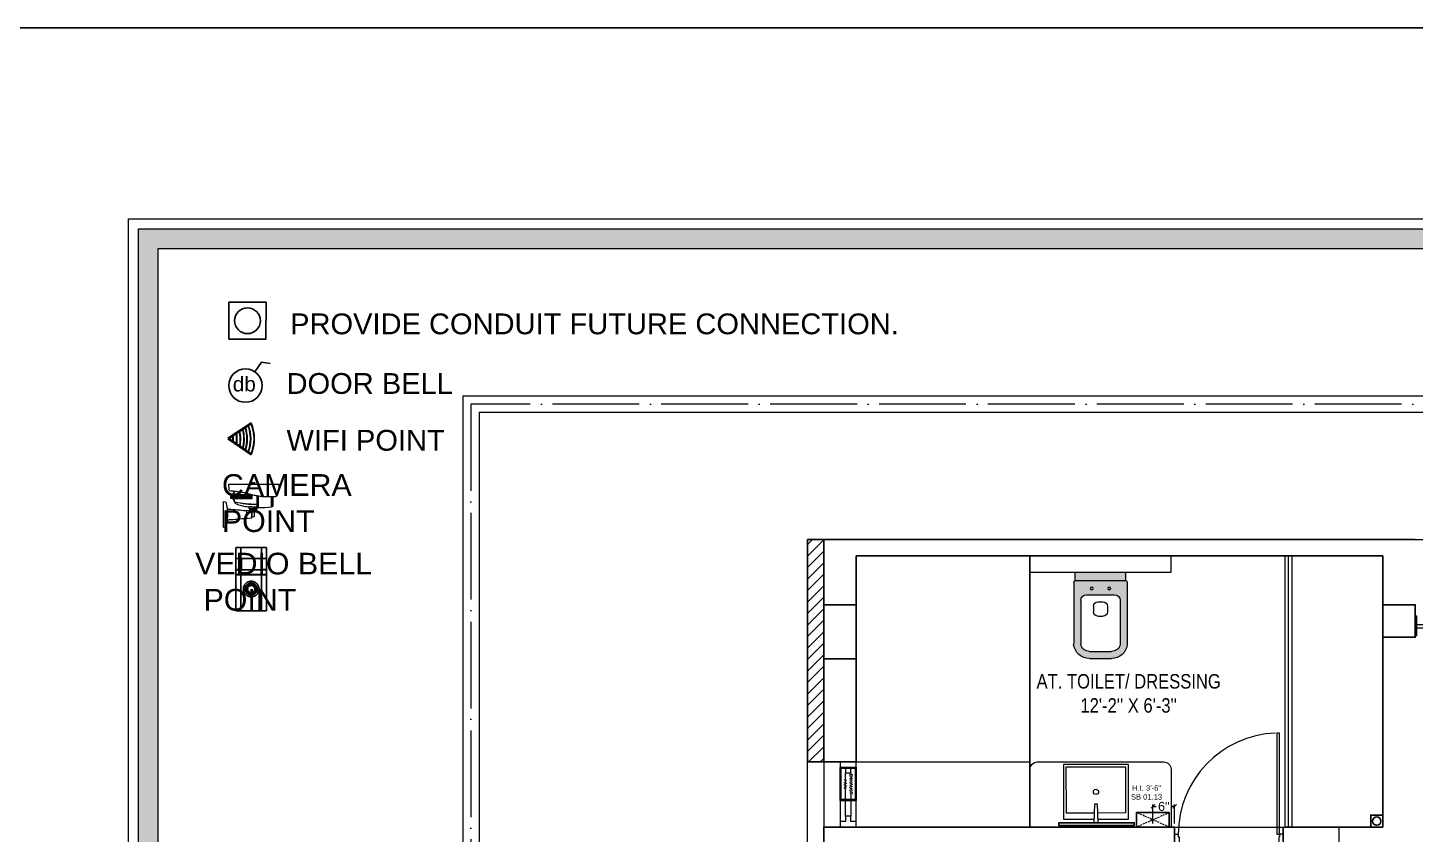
# Model space of a CAD drawing. Header units: millimetres. Extents: x 35877 to 3066687, y -650199 to -40525.
# Drawn here: x 151242.1 to 151625.6, y -178029.8 to -177806.8 of the extents above; entities that cross this region are included whole.
import ezdxf

# ---------------------------------------------------------------- set-up
doc = ezdxf.new("R2010")
doc.units = ezdxf.units.MM
doc.header["$MEASUREMENT"] = 0
doc.header["$PDMODE"] = 35
for name, pattern in [('ACAD_ISO04W100', [30, 24, -3, 0, -3]), ('DASHED', [0.75, 0.5, -0.25]), ('DASHED2', [0.375, 0.25, -0.125])]:
    doc.linetypes.add(name, pattern=pattern)
doc.layers.get('Defpoints').update_dxf_attribs({"color": 220})
for name, color, linetype, lineweight in [('$TD_AUDIT_GENERATED_(A0BDF17)', 32, 'Continuous', 30), ('COLUMN', 1, 'Continuous', 30), ('dim05', 1, 'Continuous', 13), ('el', 7, 'Continuous', 20), ('ELEC-wires', 1, 'DASHED2', 13), ('Electrical', 84, 'Continuous', 30), ('FIRST FLOOR', 7, 'Continuous', 9), ('FIRST FLOOR ( DW_RAIL )', 7, 'Continuous', 9), ('FIRST FLOOR ( TEXT )', 7, 'Continuous', 9), ('FIRST FLOOR_( PLine )_', 251, 'Continuous', 30), ('FURNI', 25, 'Continuous', 5), ('FURNITURE', 32, 'Continuous', 9), ('furniture dimensions', 1, 'DASHED', 0), ('GROUND FLOOR', 7, 'Continuous', 9), ('GROUND FLOOR  ( DIM )', 7, 'Continuous', 9), ('NAME PLATE', 7, 'Continuous', 25), ('wall', 7, 'Continuous', 30), ('XX~SLAB ( BEAM )~ ( DIM )', 7, 'Continuous', 9)]:
    doc.layers.add(name, color=color, linetype=linetype, lineweight=lineweight)
for name, color, linetype in [('AR DOOR', 40, 'Continuous'), ('AR ELE-5', 134, 'Continuous'), ('GROUND FLOOR  ( Text )', 251, 'Continuous'), ('Labels and Texts', 8, 'Continuous')]:
    doc.layers.add(name, color=color, linetype=linetype)
doc.layers.add('XX~SLAB ( PLINE )', color=251, linetype='Continuous', plot=False)
doc.styles.add('Arial', font='arial.ttf')
doc.styles.add('KATHA', font='swissc.ttf')
doc.styles.get("Standard").update_dxf_attribs({"font": 'arial.ttf', "height": 6})
doc.dimstyles.new('ISO-25', dxfattribs={"dimtxt": 2.5, "dimasz": 1, "dimexe": 0.5, "dimexo": 1, "dimtad": 0, "dimdec": 1, "dimlunit": 4, "dimtxsty": 'Standard', "dimblk": 'OBLIQUE', "dimcen": 2.5, "dimclrd": 1, "dimclre": 1, "dimclrt": 5, "dimadec": 0, "dimazin": 0, "dimtfac": 1, "dimtdec": 1, "dimtmove": 0, "dimatfit": 3, "dimfxl": 1, "dimlwd": -1, "dimarcsym": 0})

# ---------------------------------------------------------------- blocks, each defined once
blk = doc.blocks.new('A$C744D1EC1')
at = {"layer": 'FURNITURE'}
for p, q in [((-2.26, -0.39), (-2.26, 0)), ((-2.26, -0.39), (-2.26, 0)), ((0, -0.39), (0, 0)), ((0, -0.39), (0, 0)), ((2.26, -0.39), (2.26, 0)), ((2.26, -0.39), (2.26, 0)), ((-2.26, -0.39), (2.26, -0.39)), ((-2.26, -0.39), (2.26, -0.39)), ((-1.26, -2.56), (-1.26, -4.14)), ((-1.06, -2.36), (1.06, -2.36)), ((-0.39, -0.39), (-0.39, -2.36)), ((0, -3.15), (2.56, -3.15)), ((0.39, -0.39), (0.39, -2.36)), ((1.26, -2.56), (1.26, -3.15)), ((-1.06, -4.33), (1.06, -4.33)), ((0, -3.55), (2.56, -3.55)), ((1.26, -3.55), (1.26, -4.14))]:
    blk.add_line(p, q, dxfattribs=at)
for points in [[(-2.96, -15.14), (-2.96, -20.86, 0.414214), (-2.86, -20.96), (2.86, -20.96, 0.414214), (2.96, -20.86), (2.96, -15.14, 0.414214), (2.86, -15.04), (-2.86, -15.04, 0.414214)], [(-2.76, -15.34), (-2.76, -20.66, 0.414214), (-2.66, -20.76), (2.66, -20.76, 0.414214), (2.76, -20.66), (2.76, -15.34, 0.414214), (2.66, -15.24), (-2.66, -15.24, 0.414214)]]:
    blk.add_lwpolyline(points, format="xyb", close=True, dxfattribs=at)
for centre, radius in [((2.56, -3.35), 0.197), ((-2.21, -15.79), 0.0985), ((-1.66, -15.79), 0.0985), ((-1.1, -15.79), 0.0985), ((-0.55, -15.79), 0.0985), ((0, -15.79), 0.0985), ((0.55, -15.79), 0.0985), ((1.1, -15.79), 0.0985), ((1.66, -15.79), 0.0985), ((2.21, -15.79), 0.0985), ((-2.21, -16.34), 0.0985), ((-2.21, -16.9), 0.0985), ((-2.21, -17.45), 0.0985), ((-2.21, -18), 0.0985), ((-2.21, -18.55), 0.0985), ((-2.21, -19.1), 0.0985), ((-1.66, -16.34), 0.0985), ((-1.66, -16.9), 0.0985), ((-1.66, -17.45), 0.0985), ((-1.66, -18), 0.0985), ((-1.66, -18.55), 0.0985), ((-1.66, -19.1), 0.0985), ((-1.1, -16.34), 0.0985), ((-1.1, -16.9), 0.0985), ((-1.1, -17.45), 0.0985), ((-1.1, -18), 0.0985), ((-1.1, -18.55), 0.0985), ((-1.1, -19.1), 0.0985), ((-0.55, -16.34), 0.0985), ((-0.55, -16.9), 0.0985), ((-0.55, -17.45), 0.0985), ((-0.55, -18), 0.0985), ((-0.55, -18.55), 0.0985), ((-0.55, -19.1), 0.0985), ((0, -16.34), 0.0985), ((0, -16.9), 0.0985), ((0, -17.45), 0.0985), ((0, -18), 0.0985), ((0, -18.55), 0.0985), ((0, -19.1), 0.0985), ((0.55, -16.34), 0.0985), ((0.55, -16.9), 0.0985), ((0.55, -17.45), 0.0985), ((0.55, -18), 0.0985), ((0.55, -18.55), 0.0985), ((0.55, -19.1), 0.0985), ((1.1, -16.34), 0.0985), ((1.1, -16.9), 0.0985), ((1.1, -17.45), 0.0985), ((1.1, -18), 0.0985), ((1.1, -18.55), 0.0985), ((1.1, -19.1), 0.0985), ((1.66, -16.34), 0.0985), ((1.66, -16.9), 0.0985), ((1.66, -17.45), 0.0985), ((1.66, -18), 0.0985), ((1.66, -18.55), 0.0985), ((1.66, -19.1), 0.0985), ((2.21, -16.34), 0.0985), ((2.21, -16.9), 0.0985), ((2.21, -17.45), 0.0985), ((2.21, -18), 0.0985), ((2.21, -18.55), 0.0985), ((2.21, -19.1), 0.0985), ((-2.21, -19.66), 0.0985), ((-2.21, -20.21), 0.0985), ((-1.66, -19.66), 0.0985), ((-1.66, -20.21), 0.0985), ((-1.1, -19.66), 0.0985), ((-1.1, -20.21), 0.0985), ((-0.55, -19.66), 0.0985), ((-0.55, -20.21), 0.0985), ((0, -19.66), 0.0985), ((0, -20.21), 0.0985), ((0.55, -19.66), 0.0985), ((0.55, -20.21), 0.0985), ((1.1, -19.66), 0.0985), ((1.1, -20.21), 0.0985), ((1.66, -19.66), 0.0985), ((1.66, -20.21), 0.0985), ((2.21, -19.66), 0.0985), ((2.21, -20.21), 0.0985)]:
    blk.add_circle(centre, radius, dxfattribs=at)
for centre, start, end in [((-1.06, -2.56), 90, 180), ((0, -3.35), 90, 270), ((1.06, -2.56), 0, 90), ((-1.06, -4.14), 180, 270), ((1.06, -4.14), 270, 0)]:
    blk.add_arc(centre, 0.197, start, end, dxfattribs=at)
blk = doc.blocks.new('LAYOUT FILE')
at = {"layer": 'NAME PLATE', "true_color": 0xd39e00}
h = blk.add_hatch(color=42, dxfattribs=at)
h.paths.add_polyline_path([(3346889.83, -513806.18), (3346889.83, -514260.7), (3347535.56, -514260.7), (3347535.56, -513806.18)])
h.paths.add_polyline_path([(3346894.36, -513810.71), (3347531.03, -513810.71), (3347531.03, -514256.17), (3346894.36, -514256.17)], flags=16)
at = {"layer": 'NAME PLATE', "color": 42, "true_color": 0xd39e00}
for points in [[(3346887.56, -513803.91), (3347537.83, -513803.91), (3347537.83, -514262.96), (3346887.56, -514262.96)], [(3346889.83, -513806.18), (3347535.56, -513806.18), (3347535.56, -514260.7), (3346889.83, -514260.7)], [(3346894.36, -513810.71), (3347531.03, -513810.71), (3347531.03, -514256.17), (3346894.36, -514256.17)]]:
    blk.add_lwpolyline(points, close=True, dxfattribs=at)
blk = doc.blocks.new('*U18')
for points in [[(0, 0), (0, 1120), (-30, 1120), (-30, 0)], [(40, 0), (0, 0), (0, -30), (-10, -30), (-10, -100), (40, -100)], [(-1160, 0), (-1120, 0), (-1120, -30), (-1110, -30), (-1110, -100), (-1160, -100)]]:
    blk.add_lwpolyline(points, close=True)
at = {"layer": 'AR ELE-5', "linetype": 'ByBlock', "ltscale": 15}
blk.add_arc((2, -1), 1122, 92.373, 179.9653, dxfattribs=at)
blk = doc.blocks.new('A$C3EC62B37')
at = {"layer": 'FURNITURE', "lineweight": 30, "ltscale": 0.25, "true_color": 0xffffff}
h = blk.add_hatch(color=7, dxfattribs=at)
h.dxf.hatch_style = 1
h.paths.add_polyline_path([(-12.22, 0), (-12.22, 2.35), (-26.26, 2.35), (-26.26, 0)])
h.paths.add_polyline_path([(-26.26, 2.35), (-12.22, 2.35, 0.414214), (-11.83, 2.74), (-11.83, 19.96, 0.388639), (-16.24, 23.87), (-22.38, 23.87, 0.379499), (-26.65, 19.96), (-26.65, 2.74, 0.414214)])
h.paths.add_polyline_path([(-15.35, 6.26), (-23.13, 6.26, -0.414214), (-24.7, 7.83), (-24.7, 19.96, -0.349567), (-22.37, 21.91), (-16.24, 21.91, -0.364948), (-13.78, 19.96), (-13.78, 7.83, -0.414214)], flags=16)
h.paths.add_polyline_path([(-18.46, 8.22), (-20.02, 8.22, -0.414214), (-21.2, 9.39), (-21.2, 10.96, -0.414214), (-20.02, 12.13), (-18.46, 12.13, -0.414214), (-17.28, 10.96), (-17.28, 9.39, -0.414214)], flags=0)
h.paths.add_polyline_path([(-22.06, 4.53, -1), (-21.27, 4.53, -1)], flags=16)
at = {"layer": 'FURNITURE', "color": 0, "linetype": 'ByBlock', "lineweight": -2}
for p, q in [((-22.24, 23.87), (-16.24, 23.87)), ((-26.65, 2.74), (-26.65, 19.96)), ((-24.7, 7.83), (-24.7, 19.96)), ((-22.24, 21.91), (-16.24, 21.91)), ((-13.78, 7.83), (-13.78, 19.96)), ((-11.83, 2.74), (-11.83, 19.96)), ((-20.02, 12.13), (-18.46, 12.13)), ((-21.2, 9.39), (-21.2, 10.96)), ((-20.02, 8.22), (-18.46, 8.22)), ((-17.28, 9.39), (-17.28, 10.96)), ((-23.13, 6.26), (-15.35, 6.26)), ((-26.26, 2.35), (-12.22, 2.35)), ((-26.26, 2.35), (-26.26, 0)), ((-26.26, 0), (-12.22, 0)), ((-26.26, 0), (-12.22, 0)), ((-12.22, 2.35), (-12.22, 0))]:
    blk.add_line(p, q, dxfattribs=at)
for centre in [(-21.66, 4.53), (-16.81, 4.53)]:
    blk.add_circle(centre, 0.391, dxfattribs=at)
for centre, radius, start, end in [((-22.31, 19.5), 4.37, 89.0873, 174.0395), ((-16.17, 19.5), 4.37, 5.9605, 90.9127), ((-22.31, 19.48), 2.44, 88.437, 168.6348), ((-16.17, 19.48), 2.44, 11.3652, 91.563), ((-20.02, 10.96), 1.17, 90, 180), ((-18.46, 10.96), 1.17, 0, 90), ((-23.13, 7.83), 1.57, 180, 270), ((-20.02, 9.39), 1.17, 180, 270), ((-18.46, 9.39), 1.17, 270, 0), ((-15.35, 7.83), 1.57, 270, 0), ((-26.26, 2.74), 0.391, 180, 270), ((-12.22, 2.74), 0.391, 270, 0)]:
    blk.add_arc(centre, radius, start, end, dxfattribs=at)
blk = doc.blocks.new('6616')
at = {"color": 242, "linetype": 'DASHED', "true_color": 0xcd2027}
for p, q in [((386784.79, -36915.77), (386775.78, -36911.78)), ((386784.79, -36911.78), (386775.78, -36915.77))]:
    blk.add_line(p, q, dxfattribs=at)
at = {"layer": 'ELEC-wires', "color": 5, "linetype": 'ByBlock', "lineweight": 30, "ltscale": 4}
blk.add_lwpolyline([(386775.78, -36911.78), (386784.79, -36911.78), (386784.79, -36915.77), (386775.78, -36915.77)], close=True, dxfattribs=at)
blk = doc.blocks.new('_Oblique')
at = {"layer": 'wall', "color": 0, "lineweight": -2}
blk.add_line((-0.5, -0.5), (0.5, 0.5), dxfattribs=at)
blk = doc.blocks.new('*D508')
at = {"layer": 'Defpoints', "color": 0, "lineweight": 0, "transparency": 16777216}
for p in [(151553.12, -178022.15), (151553.12, -178027.85), (151559.12, -178027.85)]:
    blk.add_point(p, dxfattribs=at)
at = {"layer": 'dim05', "color": 1, "linetype": 'Continuous', "lineweight": -2, "transparency": 16777216}
for p, q in [((151553.12, -178026.85), (151553.12, -178021.65)), ((151559.12, -178026.85), (151559.12, -178021.65))]:
    blk.add_line(p, q, dxfattribs=at)
at = {"layer": 'dim05', "color": 1, "linetype": 'Continuous', "transparency": 16777216}
for p, q in [((151553.12, -178022.15), (151554.05, -178022.15)), ((151559.12, -178022.15), (151558.19, -178022.15))]:
    blk.add_line(p, q, dxfattribs=at)
at = {"layer": 'dim05', "color": 1, "transparency": 16777216, "rotation": 180}
blk.add_blockref('_Oblique', (151553.12, -178022.15), dxfattribs=at)
at = {"layer": 'dim05', "color": 1, "transparency": 16777216}
blk.add_blockref('_Oblique', (151559.12, -178022.15), dxfattribs=at)
at = {"layer": 'dim05', "color": 5, "lineweight": 25, "transparency": 16777216, "insert": (151556.12, -178022.15), "char_height": 2.5, "attachment_point": 5, "style": 'Arial'}
blk.add_mtext('6"', dxfattribs=at)
blk = doc.blocks.new('A$C1B9B2090')
at = {"layer": 'Electrical', "ltscale": 10}
blk.add_line((0, 4.97), (10.08, 4.97), dxfattribs=at)
at = {"layer": 'Electrical', "ltscale": 2}
for points in [[(0, 0), (10.08, 0), (10.08, 4.97), (0, 4.97)], [(0.25, 0.25), (9.83, 0.25), (9.83, 4.72), (0.25, 4.72)]]:
    blk.add_lwpolyline(points, close=True, dxfattribs=at)
at = {"layer": 'Electrical', "ltscale": 2, "insert": (1.5, 3.92), "char_height": 1.05, "width": 7.1646, "attachment_point": 1}
blk.add_mtext('\\pxqc;{\\fMalgun Gothic|b1|i0|c0|p34;\\W5.565;\\C0;\\W1;EXHAUST \\P\\W7.7995;\\W1;FAN}', dxfattribs=at)
blk = doc.blocks.new('WIFI')
at = {"layer": '$TD_AUDIT_GENERATED_(A0BDF17)', "lineweight": 13, "true_color": 0xc7c8ca}
h = blk.add_hatch(color=9, dxfattribs=at)
h.dxf.hatch_style = 1
h.paths.add_polyline_path([(3320075.15, -510037.5), (3320075.24, -510037.64, -0.206837), (3320083.72, -510037.64), (3320083.82, -510037.5, 0.208331)])
h.paths.add_polyline_path([(3320075.66, -510038.29), (3320075.76, -510038.44, -0.179121), (3320083.18, -510038.42), (3320083.28, -510038.28, 0.181041)])
h.paths.add_polyline_path([(3320076.19, -510039.11), (3320076.29, -510039.25, -0.151306), (3320082.61, -510039.23), (3320082.71, -510039.09, 0.153663)])
h.paths.add_polyline_path([(3320076.65, -510039.81), (3320076.74, -510039.95, -0.127939), (3320082.13, -510039.93), (3320082.23, -510039.78, 0.130675)])
h.paths.add_polyline_path([(3320077.21, -510040.67), (3320077.31, -510040.82, -0.099586), (3320081.53, -510040.79), (3320081.63, -510040.64, 0.102799)])
h.paths.add_polyline_path([(3320077.79, -510041.56), (3320077.89, -510041.71, -0.070714), (3320080.9, -510041.69), (3320081.01, -510041.54, 0.074439)])
h.paths.add_polyline_path([(3320080.36, -510042.46, 0.045415), (3320078.39, -510042.48), (3320078.5, -510042.64, -0.041129), (3320080.25, -510042.62)])
at = {"layer": '$TD_AUDIT_GENERATED_(A0BDF17)', "color": 5, "lineweight": 53}
for q in [(3320075.15, -510037.5), (3320083.82, -510037.5)]:
    blk.add_line((3320079.34, -510043.93), q, dxfattribs=at)
at = {"layer": '$TD_AUDIT_GENERATED_(A0BDF17)', "lineweight": 13}
for centre, radius, start, end in [((3320079.48, -510047.46), 10.86, 66.4636, 113.5364), ((3320079.48, -510048.46), 10.86, 69.5551, 110.602), ((3320079.48, -510048.46), 10.69, 69.7839, 110.4045), ((3320079.48, -510049.45), 10.86, 72.6901, 107.6338), ((3320079.48, -510049.45), 10.69, 72.9716, 107.3874), ((3320079.48, -510050.29), 10.86, 75.3462, 105.1259), ((3320079.48, -510051.29), 10.86, 78.5929, 102.0702), ((3320079.48, -510051.29), 10.69, 78.9794, 101.7278), ((3320079.48, -510052.28), 10.86, 81.9217, 98.9505), ((3320079.48, -510052.28), 10.69, 82.3715, 98.5509), ((3320079.48, -510053.28), 10.86, 85.3513, 95.7524), ((3320079.48, -510053.28), 10.69, 85.8705, 95.2913)]:
    blk.add_arc(centre, radius, start, end, dxfattribs=at)
at = {"layer": '$TD_AUDIT_GENERATED_(A0BDF17)', "color": 252, "lineweight": 13, "true_color": 0x939598}
blk.add_arc((3320079.48, -510047.46), 10.69, 66.6419, 113.3863, dxfattribs=at)
at = {"layer": 'Labels and Texts', "lineweight": 13}
blk.add_arc((3320079.48, -510050.29), 10.69, 75.6739, 104.837, dxfattribs=at)
blk = doc.blocks.new('HB75_SIDE-WALL')
at = {"color": 30, "lineweight": 0, "true_color": 0xf26722}
for p, q in [((-3.67, 3.73), (-3.67, 3.6)), ((-3.65, 3.73), (-3.65, 3.6)), ((-3.63, 3.73), (-3.63, 3.6)), ((-3.61, 3.73), (-3.61, 3.6)), ((-3.59, 3.73), (-3.59, 3.6)), ((-3.57, 3.73), (-3.57, 3.6)), ((-3.55, 3.73), (-3.55, 3.6)), ((-3.53, 3.73), (-3.53, 3.6)), ((-3.51, 3.69), (-3.51, 3.6)), ((-3.5, 3.69), (-3.5, 3.6)), ((-3.48, 3.69), (-3.48, 3.6)), ((-3.46, 3.69), (-3.46, 3.6)), ((-3.44, 3.73), (-3.44, 3.6)), ((-3.42, 3.73), (-3.42, 3.6)), ((-3.4, 3.73), (-3.4, 3.6)), ((-3.38, 3.73), (-3.38, 3.6)), ((-3.36, 3.73), (-3.36, 3.6)), ((-3.34, 3.73), (-3.34, 3.6)), ((-3.32, 3.73), (-3.32, 3.6)), ((-3.3, 3.73), (-3.3, 3.6)), ((-3.88, 0.67), (-3.88, 0.52)), ((-3.84, 0.67), (-3.84, 0.52)), ((-3.8, 0.67), (-3.8, 0.52)), ((-3.76, 0.67), (-3.76, 0.52)), ((-3.72, 0.67), (-3.72, 0.52)), ((-3.68, 0.67), (-3.68, 0.52)), ((-3.64, 0.67), (-3.64, 0.52)), ((-3.61, 0.67), (-3.61, 0.52)), ((-3.57, 0.67), (-3.57, 0.52)), ((-3.53, 0.67), (-3.53, 0.52)), ((-3.45, 0.67), (-3.45, 0.52)), ((-3.41, 0.67), (-3.41, 0.52)), ((-3.37, 0.67), (-3.37, 0.52)), ((-3.33, 0.67), (-3.33, 0.52)), ((-3.29, 0.67), (-3.29, 0.52)), ((-3.25, 0.67), (-3.25, 0.52)), ((-3.21, 0.67), (-3.21, 0.52)), ((-3.17, 0.67), (-3.17, 0.52)), ((-3.13, 0.67), (-3.13, 0.52)), ((-3.09, 0.67), (-3.09, 0.52))]:
    blk.add_line(p, q, dxfattribs=at)
at = {"color": 30, "true_color": 0xf26722}
blk.add_line((-0.88, 2.33), (-0.88, 1.91), dxfattribs=at)
for points in [[(-0.62, 3.57), (-6.52, 3.57), (-6.52, 3.17, 0.023647), (-6.52, 3.15, 0.073045), (-6.3, 2.24, 0.305112), (-6.07, 2.09), (-4.58, 2.09, 0.030231), (-4.56, 2.09, 0.037695), (-3.04, 2.39, -0.066409), (-0.86, 2.74, 0.383469), (-0.67, 2.93)], [(-5.66, 2.09), (-5.66, 0.89, -0.199735), (-5.84, 1.03), (-5.84, 2.09)], [(-4.07, 2.16), (-4.07, 0.81, -0.017519), (-5.66, 0.89), (-5.66, 2.09), (-4.58, 2.09, 0.030231), (-4.56, 2.09, 0.011991)], [(-3.96, 2.18), (-3.96, 0.81, -0.374579), (-4.07, 0.81), (-4.07, 2.16, 0.002666)], [(-1.25, 2.72, -0.048561), (-1.08, 2.19, -0.15646), (-1.08, 2.05, -0.064172), (-1.33, 1.36, -0.183015), (-1.41, 1.29, -0.059758), (-2.94, 0.9, 0.070877), (-3.33, 0.93), (-3.53, 0.91, -0.022912), (-3.96, 0.89), (-3.96, 2.18, 0.023024), (-3.04, 2.39, -0.054644)], [(-3.13, 2.37, -0.006319), (-3.38, 2.3, 0.371824), (-3.32, 2.26), (-1.26, 2.26, 1), (-1.26, 2.37)], [(-3.32, 2.18), (-1.2, 2.18, -1), (-1.2, 2.07), (-3.32, 2.07, -1)], [(-3.32, 1.99), (-1.26, 1.99, -1), (-1.26, 1.87), (-3.32, 1.87, -1)], [(-1.13, 1.84, 0.018604), (-1.08, 2.05, 0.15646), (-1.08, 2.19, 0.018604), (-1.13, 2.4), (-1.09, 2.4, -0.414214), (-1.06, 2.37), (-1.06, 1.87, -0.414214), (-1.09, 1.84)], [(-0.88, 2.27, -0.414214), (-0.91, 2.24), (-1.06, 2.24), (-1.06, 2.36), (-0.91, 2.36, -0.414214), (-0.88, 2.33)], [(-1.06, 2), (-0.91, 2, 0.414214), (-0.88, 2.03), (-0.88, 2.21, 0.414214), (-0.91, 2.24), (-1.06, 2.24)], [(-0.88, 1.97, 0.414214), (-0.91, 2), (-1.06, 2), (-1.06, 1.88), (-0.91, 1.88, 0.414214), (-0.88, 1.91)], [(-2.94, 0.9, 0.070877), (-3.33, 0.93), (-3.53, 0.91, -0.022912), (-3.96, 0.89), (-3.96, 0.74, 0.414214), (-3.93, 0.71), (-3.04, 0.71, 0.328756), (-3.01, 0.73), (-2.97, 0.88, -0.293652)], [(-1.35, 1.46), (-1.32, 1.49), (-1.38, 1.5, -0.063661), (-3.88, 1.2, 0.062911)], [(-3.34, -0.3), (-3.61, -0.24, -0.354119), (-3.64, -0.2), (-3.64, 0.2, -0.354119), (-3.61, 0.24), (-3.34, 0.3)], [(-3.34, -0.35), (-3.34, 0.35, -0.379778), (-3.31, 0.39), (-2.7, 0.46), (-2.7, -0.46), (-3.31, -0.39, -0.379778)], [(0, 1.54), (-0.22, 1.48, 0.27722), (-0.31, 1.38, 0.0221), (-0.4, 0.85, -0.362038), (-0.64, 0.64, 0.020914), (-2.66, 0.46, 0.377742), (-2.7, 0.43), (-2.7, -0.43, 0.377742), (-2.66, -0.46, 0.020914), (-0.64, -0.64, -0.362038), (-0.4, -0.85, 0.0221), (-0.31, -1.38, 0.27722), (-0.22, -1.48), (0, -1.54)]]:
    blk.add_lwpolyline(points, format="xyb", close=True, dxfattribs=at)
at = {"color": 30, "lineweight": 0, "true_color": 0xf26722, "flags": 128}
for points in [[(-3.53, 3.74), (-3.67, 3.74), (-3.68, 3.73), (-3.53, 3.73)], [(-3.53, 3.69), (-3.53, 3.73), (-3.68, 3.73), (-3.68, 3.6), (-3.29, 3.6), (-3.29, 3.73), (-3.45, 3.73), (-3.45, 3.69)], [(-3.68, 3.6), (-3.67, 3.59), (-3.3, 3.59), (-3.29, 3.6)], [(-3.32, 3.59), (-3.32, 3.57), (-3.65, 3.57), (-3.65, 3.59)], [(-3.64, 3.57), (-3.64, 3.57), (-3.33, 3.57), (-3.33, 3.57)], [(-3.29, 3.73), (-3.3, 3.74), (-3.45, 3.74), (-3.45, 3.73)], [(-3.9, 0.67), (-3.88, 0.69), (-3.09, 0.69), (-3.07, 0.67)], [(-3.9, 0.67), (-3.07, 0.67), (-3.07, 0.52), (-3.9, 0.52)], [(-3.07, 0.52), (-3.09, 0.5), (-3.88, 0.5), (-3.9, 0.52)], [(-3.16, 0.69), (-3.16, 0.71), (-3.82, 0.71), (-3.82, 0.69)], [(-3.16, 0.5), (-3.16, 0.48), (-3.82, 0.48), (-3.82, 0.5)]]:
    blk.add_lwpolyline(points, close=True, dxfattribs=at)
at = {"color": 30, "true_color": 0xf26722}
for points in [[(-1.31, 2.72), (-1.11, 2.18, -0.110268), (-1.11, 2.07), (-1.32, 1.49)], [(-3.33, 0.38, 0.386667), (-3.36, 0.4), (-3.61, 0.4, 0.423228), (-3.64, 0.37), (-3.61, 0.24)]]:
    blk.add_lwpolyline(points, format="xyb", dxfattribs=at)
blk.add_lwpolyline([(-3.61, 0.4), (-3.61, 0.48), (-3.36, 0.48), (-3.36, 0.4)], close=True, dxfattribs=at)
blk.add_lwpolyline([(-3.35, 0.29), (-3.34, 0.33)], dxfattribs=at)
blk.add_arc((5.68, 0), 6.15, 172.0418, 187.9582, dxfattribs=at)
blk = doc.blocks.new('VEDIO BELL')
at = {"layer": 'FURNI', "color": 5, "lineweight": 30}
for p, q in [((147353.18, -179525.38), (147353.2, -179525.34)), ((147353.18, -179528.33), (147353.18, -179525.38)), ((147353.2, -179525.34), (147353.24, -179525.32)), ((147361.61, -179525.32), (147353.24, -179525.32)), ((147354.55, -179528.33), (147354.55, -179525.38)), ((147360.29, -179528.33), (147360.29, -179525.38)), ((147361.65, -179525.34), (147361.61, -179525.32)), ((147361.66, -179525.38), (147361.65, -179525.34)), ((147361.66, -179528.33), (147361.66, -179525.38)), ((147353.18, -179528.36), (147353.18, -179528.33)), ((147354.55, -179528.33), (147353.18, -179528.33)), ((147353.18, -179528.36), (147353.18, -179531.34)), ((147353.18, -179528.36), (147354.55, -179528.36)), ((147354.55, -179528.36), (147354.55, -179528.33)), ((147354.55, -179531.34), (147354.55, -179528.36)), ((147354.69, -179528.33), (147360.16, -179528.33)), ((147354.69, -179531.48), (147354.69, -179528.33)), ((147360.16, -179528.33), (147360.16, -179531.48)), ((147360.29, -179528.36), (147360.29, -179528.33)), ((147361.66, -179528.33), (147360.29, -179528.33)), ((147360.29, -179531.34), (147360.29, -179528.36)), ((147360.29, -179528.36), (147361.66, -179528.36)), ((147361.66, -179528.36), (147361.66, -179528.33)), ((147361.66, -179531.34), (147361.66, -179528.36)), ((147353.18, -179531.34), (147353.18, -179531.37)), ((147354.55, -179531.34), (147353.18, -179531.34)), ((147353.18, -179531.45), (147353.18, -179531.37)), ((147354.55, -179531.37), (147353.18, -179531.37)), ((147353.18, -179531.48), (147353.18, -179531.45)), ((147354.55, -179531.45), (147353.18, -179531.45)), ((147353.18, -179531.48), (147353.18, -179532.79)), ((147353.18, -179531.48), (147354.55, -179531.48)), ((147353.18, -179532.79), (147353.18, -179532.84)), ((147353.18, -179532.79), (147354.55, -179532.79)), ((147353.18, -179542.77), (147353.18, -179532.84)), ((147354.55, -179532.84), (147353.18, -179532.84)), ((147354.55, -179531.37), (147354.55, -179531.34)), ((147354.55, -179531.45), (147354.55, -179531.37)), ((147354.55, -179531.48), (147354.55, -179531.45)), ((147354.55, -179532.79), (147354.55, -179531.48)), ((147360.29, -179532.79), (147354.55, -179532.79)), ((147354.55, -179532.84), (147354.55, -179532.79)), ((147360.29, -179532.84), (147354.55, -179532.84)), ((147354.55, -179542.77), (147354.55, -179532.84)), ((147360.16, -179531.48), (147354.69, -179531.48)), ((147360.29, -179531.37), (147360.29, -179531.34)), ((147361.66, -179531.34), (147360.29, -179531.34)), ((147360.29, -179531.45), (147360.29, -179531.37)), ((147361.66, -179531.37), (147360.29, -179531.37)), ((147360.29, -179531.48), (147360.29, -179531.45)), ((147361.66, -179531.45), (147360.29, -179531.45)), ((147360.29, -179532.79), (147360.29, -179531.48)), ((147361.66, -179531.48), (147360.29, -179531.48)), ((147360.29, -179532.84), (147360.29, -179532.79)), ((147360.29, -179532.79), (147361.66, -179532.79)), ((147360.29, -179542.77), (147360.29, -179532.84)), ((147360.29, -179532.84), (147361.66, -179532.84)), ((147361.66, -179531.37), (147361.66, -179531.34)), ((147361.66, -179531.45), (147361.66, -179531.37)), ((147361.66, -179531.48), (147361.66, -179531.45)), ((147361.66, -179532.79), (147361.66, -179531.48)), ((147361.66, -179532.84), (147361.66, -179532.79)), ((147361.66, -179542.77), (147361.66, -179532.84)), ((147353.18, -179542.77), (147353.2, -179542.81)), ((147353.2, -179542.81), (147353.24, -179542.83)), ((147353.24, -179542.83), (147361.61, -179542.83)), ((147361.61, -179542.83), (147361.65, -179542.81)), ((147361.65, -179542.81), (147361.66, -179542.77))]:
    blk.add_line(p, q, dxfattribs=at)
for points in [[(147359.53, -179537.34), (147359.45, -179537.53), (147359.37, -179537.68), (147359.3, -179537.82), (147359.23, -179537.94), (147359.16, -179538.04), (147359.1, -179538.13), (147359.04, -179538.2), (147358.98, -179538.27), (147358.92, -179538.33), (147358.86, -179538.39), (147358.8, -179538.44), (147358.74, -179538.49), (147358.68, -179538.53), (147358.62, -179538.58), (147358.56, -179538.61), (147358.5, -179538.65), (147358.44, -179538.69), (147358.38, -179538.72), (147358.31, -179538.75), (147358.25, -179538.78), (147358.18, -179538.8), (147358.11, -179538.83), (147358.05, -179538.85), (147357.98, -179538.87), (147357.91, -179538.89), (147357.84, -179538.9), (147357.77, -179538.91), (147357.7, -179538.93), (147357.63, -179538.93), (147357.56, -179538.94), (147357.49, -179538.94), (147357.42, -179538.94), (147357.35, -179538.94), (147357.28, -179538.94), (147357.21, -179538.93), (147357.14, -179538.93), (147357.07, -179538.92), (147357, -179538.9), (147356.93, -179538.89), (147356.86, -179538.87), (147356.79, -179538.85), (147356.72, -179538.83), (147356.66, -179538.81), (147356.59, -179538.78), (147356.53, -179538.75), (147356.46, -179538.72), (147356.4, -179538.69), (147356.34, -179538.66), (147356.28, -179538.62), (147356.22, -179538.58), (147356.16, -179538.54), (147356.1, -179538.5), (147356.05, -179538.46), (147355.99, -179538.41), (147355.94, -179538.36), (147355.89, -179538.32), (147355.84, -179538.26), (147355.79, -179538.21), (147355.75, -179538.16), (147355.7, -179538.1), (147355.66, -179538.05), (147355.62, -179537.99), (147355.58, -179537.93), (147355.54, -179537.87), (147355.51, -179537.81), (147355.48, -179537.74), (147355.45, -179537.68), (147355.42, -179537.61), (147355.39, -179537.54), (147355.36, -179537.46), (147355.34, -179537.38), (147355.32, -179537.3), (147355.3, -179537.21), (147355.28, -179537.11), (147355.27, -179537.01), (147355.26, -179536.89), (147355.26, -179536.75), (147355.26, -179536.6), (147355.28, -179536.42), (147355.3, -179536.22)], [(147355.3, -179536.22), (147355.38, -179536.04), (147355.45, -179535.88), (147355.53, -179535.74), (147355.59, -179535.62), (147355.66, -179535.52), (147355.73, -179535.44), (147355.79, -179535.36), (147355.85, -179535.29), (147355.91, -179535.23), (147355.97, -179535.18), (147356.03, -179535.12), (147356.09, -179535.07), (147356.15, -179535.03), (147356.21, -179534.99), (147356.27, -179534.95), (147356.33, -179534.91), (147356.39, -179534.88), (147356.45, -179534.84), (147356.51, -179534.81), (147356.58, -179534.79), (147356.65, -179534.76), (147356.71, -179534.74), (147356.78, -179534.71), (147356.85, -179534.69), (147356.92, -179534.68), (147356.98, -179534.66), (147357.05, -179534.65), (147357.12, -179534.64), (147357.19, -179534.63), (147357.27, -179534.62), (147357.34, -179534.62), (147357.41, -179534.62), (147357.48, -179534.62), (147357.55, -179534.62), (147357.62, -179534.63), (147357.69, -179534.64), (147357.76, -179534.65), (147357.83, -179534.66), (147357.9, -179534.67), (147357.97, -179534.69), (147358.03, -179534.71), (147358.1, -179534.73), (147358.17, -179534.75), (147358.23, -179534.78), (147358.3, -179534.81), (147358.36, -179534.84), (147358.43, -179534.87), (147358.49, -179534.9), (147358.55, -179534.94), (147358.61, -179534.98), (147358.67, -179535.02), (147358.72, -179535.06), (147358.78, -179535.11), (147358.83, -179535.15), (147358.89, -179535.2), (147358.94, -179535.25), (147358.99, -179535.3), (147359.04, -179535.35), (147359.08, -179535.4), (147359.13, -179535.46), (147359.17, -179535.52), (147359.21, -179535.57), (147359.25, -179535.63), (147359.28, -179535.69), (147359.32, -179535.76), (147359.35, -179535.82), (147359.38, -179535.89), (147359.41, -179535.95), (147359.44, -179536.02), (147359.46, -179536.1), (147359.49, -179536.18), (147359.51, -179536.26), (147359.53, -179536.35), (147359.54, -179536.45), (147359.56, -179536.56), (147359.57, -179536.68), (147359.57, -179536.81), (147359.56, -179536.97), (147359.55, -179537.14), (147359.53, -179537.34)], [(147358.89, -179537.63), (147358.79, -179537.75), (147358.71, -179537.86), (147358.62, -179537.94), (147358.55, -179538.02), (147358.48, -179538.08), (147358.41, -179538.13), (147358.35, -179538.18), (147358.29, -179538.22), (147358.23, -179538.25), (147358.18, -179538.28), (147358.12, -179538.31), (147358.07, -179538.33), (147358.01, -179538.36), (147357.96, -179538.37), (147357.91, -179538.39), (147357.85, -179538.41), (147357.8, -179538.42), (147357.75, -179538.43), (147357.69, -179538.44), (147357.64, -179538.45), (147357.58, -179538.46), (147357.53, -179538.46), (147357.47, -179538.47), (147357.42, -179538.47), (147357.36, -179538.47), (147357.31, -179538.46), (147357.25, -179538.46), (147357.2, -179538.45), (147357.14, -179538.44), (147357.09, -179538.43), (147357.04, -179538.42), (147356.98, -179538.41), (147356.93, -179538.4), (147356.88, -179538.38), (147356.82, -179538.36), (147356.77, -179538.34), (147356.72, -179538.32), (147356.67, -179538.29), (147356.62, -179538.27), (147356.57, -179538.24), (147356.53, -179538.21), (147356.48, -179538.19), (147356.44, -179538.15), (147356.39, -179538.12), (147356.35, -179538.09), (147356.31, -179538.05), (147356.26, -179538.01), (147356.23, -179537.98), (147356.19, -179537.94), (147356.15, -179537.9), (147356.11, -179537.85), (147356.08, -179537.81), (147356.05, -179537.77), (147356.01, -179537.72), (147355.98, -179537.68), (147355.96, -179537.63), (147355.93, -179537.58), (147355.9, -179537.53), (147355.88, -179537.48), (147355.86, -179537.43), (147355.84, -179537.38), (147355.82, -179537.33), (147355.8, -179537.28), (147355.79, -179537.22), (147355.77, -179537.17), (147355.76, -179537.11), (147355.75, -179537.06), (147355.74, -179537), (147355.74, -179536.94), (147355.73, -179536.88), (147355.73, -179536.82), (147355.73, -179536.75), (147355.74, -179536.68), (147355.74, -179536.6), (147355.75, -179536.52), (147355.77, -179536.43), (147355.8, -179536.32), (147355.83, -179536.21), (147355.88, -179536.08), (147355.93, -179535.93)], [(147355.93, -179535.93), (147356.03, -179535.81), (147356.12, -179535.71), (147356.2, -179535.62), (147356.28, -179535.54), (147356.35, -179535.48), (147356.41, -179535.43), (147356.48, -179535.39), (147356.54, -179535.35), (147356.59, -179535.31), (147356.65, -179535.28), (147356.71, -179535.25), (147356.76, -179535.23), (147356.81, -179535.21), (147356.87, -179535.19), (147356.92, -179535.17), (147356.97, -179535.15), (147357.03, -179535.14), (147357.08, -179535.13), (147357.13, -179535.12), (147357.19, -179535.11), (147357.24, -179535.1), (147357.3, -179535.1), (147357.35, -179535.1), (147357.41, -179535.1), (147357.46, -179535.1), (147357.52, -179535.1), (147357.57, -179535.1), (147357.63, -179535.11), (147357.68, -179535.12), (147357.74, -179535.13), (147357.79, -179535.14), (147357.84, -179535.15), (147357.9, -179535.17), (147357.95, -179535.18), (147358, -179535.2), (147358.05, -179535.22), (147358.1, -179535.24), (147358.15, -179535.27), (147358.2, -179535.29), (147358.25, -179535.32), (147358.3, -179535.35), (147358.35, -179535.38), (147358.39, -179535.41), (147358.43, -179535.44), (147358.48, -179535.48), (147358.52, -179535.51), (147358.56, -179535.55), (147358.6, -179535.59), (147358.64, -179535.63), (147358.68, -179535.67), (147358.71, -179535.71), (147358.75, -179535.75), (147358.78, -179535.8), (147358.81, -179535.84), (147358.84, -179535.89), (147358.87, -179535.93), (147358.9, -179535.98), (147358.92, -179536.03), (147358.95, -179536.08), (147358.97, -179536.13), (147358.99, -179536.18), (147359.01, -179536.23), (147359.02, -179536.29), (147359.04, -179536.34), (147359.05, -179536.39), (147359.06, -179536.45), (147359.07, -179536.5), (147359.08, -179536.56), (147359.09, -179536.62), (147359.09, -179536.68), (147359.09, -179536.75), (147359.09, -179536.81), (147359.09, -179536.88), (147359.08, -179536.96), (147359.07, -179537.04), (147359.05, -179537.14), (147359.03, -179537.24), (147358.99, -179537.35), (147358.95, -179537.48), (147358.89, -179537.63)], [(147356.71, -179537.49), (147356.65, -179537.42), (147356.61, -179537.35), (147356.57, -179537.29), (147356.54, -179537.24), (147356.51, -179537.19), (147356.5, -179537.14), (147356.48, -179537.1), (147356.47, -179537.06), (147356.46, -179537.02), (147356.45, -179536.99), (147356.44, -179536.95), (147356.43, -179536.91), (147356.43, -179536.88), (147356.43, -179536.84), (147356.43, -179536.8), (147356.43, -179536.76), (147356.43, -179536.72), (147356.43, -179536.68), (147356.44, -179536.63), (147356.45, -179536.57), (147356.46, -179536.51), (147356.49, -179536.45), (147356.51, -179536.37), (147356.55, -179536.28)], [(147356.55, -179536.28), (147356.6, -179536.21), (147356.65, -179536.15), (147356.7, -179536.1), (147356.75, -179536.05), (147356.79, -179536.02), (147356.83, -179535.99), (147356.86, -179535.96), (147356.9, -179535.94), (147356.93, -179535.92), (147356.97, -179535.9), (147357, -179535.88), (147357.03, -179535.87), (147357.06, -179535.86), (147357.09, -179535.85), (147357.12, -179535.84), (147357.15, -179535.83), (147357.19, -179535.82), (147357.22, -179535.81), (147357.25, -179535.81), (147357.28, -179535.8), (147357.31, -179535.8), (147357.35, -179535.79), (147357.38, -179535.79), (147357.41, -179535.79), (147357.44, -179535.79), (147357.48, -179535.79), (147357.51, -179535.8), (147357.54, -179535.8), (147357.58, -179535.81), (147357.61, -179535.81), (147357.65, -179535.82), (147357.69, -179535.83), (147357.73, -179535.85), (147357.77, -179535.86), (147357.81, -179535.88), (147357.86, -179535.9), (147357.92, -179535.93), (147357.98, -179535.97), (147358.04, -179536.02), (147358.12, -179536.07)], [(147358.12, -179536.07), (147358.17, -179536.15), (147358.22, -179536.21), (147358.26, -179536.27), (147358.29, -179536.33), (147358.31, -179536.38), (147358.33, -179536.42), (147358.35, -179536.46), (147358.36, -179536.5), (147358.37, -179536.54), (147358.38, -179536.58), (147358.39, -179536.61), (147358.39, -179536.65), (147358.4, -179536.68), (147358.4, -179536.71), (147358.4, -179536.75), (147358.4, -179536.78), (147358.4, -179536.81), (147358.4, -179536.84), (147358.4, -179536.88), (147358.39, -179536.91), (147358.39, -179536.94), (147358.38, -179536.97), (147358.38, -179537), (147358.37, -179537.03), (147358.36, -179537.07), (147358.35, -179537.1), (147358.34, -179537.13), (147358.33, -179537.16), (147358.32, -179537.19), (147358.3, -179537.22), (147358.29, -179537.24), (147358.27, -179537.27), (147358.25, -179537.3), (147358.24, -179537.33), (147358.22, -179537.36), (147358.2, -179537.38), (147358.18, -179537.41), (147358.16, -179537.43), (147358.14, -179537.46), (147358.11, -179537.48), (147358.09, -179537.5), (147358.07, -179537.52), (147358.04, -179537.54), (147358.02, -179537.56), (147357.99, -179537.58), (147357.97, -179537.6), (147357.94, -179537.62), (147357.91, -179537.64), (147357.88, -179537.65), (147357.85, -179537.67), (147357.82, -179537.68), (147357.79, -179537.69), (147357.76, -179537.71), (147357.73, -179537.72), (147357.7, -179537.73), (147357.67, -179537.74), (147357.64, -179537.74), (147357.61, -179537.75), (147357.58, -179537.76), (147357.55, -179537.76), (147357.51, -179537.77), (147357.48, -179537.77), (147357.45, -179537.77), (147357.42, -179537.77), (147357.38, -179537.77), (147357.35, -179537.77), (147357.32, -179537.77), (147357.28, -179537.76), (147357.25, -179537.76), (147357.21, -179537.75), (147357.18, -179537.74), (147357.14, -179537.73), (147357.1, -179537.72), (147357.06, -179537.7), (147357.01, -179537.68), (147356.96, -179537.66), (147356.91, -179537.63), (147356.85, -179537.59), (147356.78, -179537.55), (147356.71, -179537.49)]]:
    blk.add_lwpolyline(points, dxfattribs=at)
blk.add_lwpolyline([(147356.49, -179535.87), (147356.52, -179535.84), (147356.55, -179535.81), (147356.59, -179535.78), (147356.62, -179535.75), (147356.65, -179535.73), (147356.69, -179535.7), (147356.72, -179535.68), (147356.76, -179535.66), (147356.8, -179535.64), (147356.83, -179535.62), (147356.87, -179535.6), (147356.91, -179535.58), (147356.95, -179535.57), (147356.99, -179535.55), (147357.03, -179535.54), (147357.07, -179535.53), (147357.11, -179535.52), (147357.16, -179535.51), (147357.2, -179535.5), (147357.24, -179535.49), (147357.28, -179535.49), (147357.32, -179535.48), (147357.37, -179535.48), (147357.41, -179535.48), (147357.45, -179535.48), (147357.49, -179535.48), (147357.54, -179535.49), (147357.58, -179535.49), (147357.62, -179535.5), (147357.66, -179535.51), (147357.7, -179535.51), (147357.75, -179535.53), (147357.79, -179535.54), (147357.83, -179535.55), (147357.87, -179535.56), (147357.91, -179535.58), (147357.95, -179535.6), (147357.98, -179535.61), (147358.02, -179535.63), (147358.06, -179535.65), (147358.1, -179535.68), (147358.13, -179535.7), (147358.17, -179535.72), (147358.2, -179535.75), (147358.23, -179535.77), (147358.27, -179535.8), (147358.3, -179535.83), (147358.33, -179535.86), (147358.36, -179535.89), (147358.39, -179535.92), (147358.42, -179535.95), (147358.44, -179535.99), (147358.47, -179536.02), (147358.49, -179536.06), (147358.51, -179536.09), (147358.54, -179536.13), (147358.56, -179536.17), (147358.58, -179536.2), (147358.6, -179536.24), (147358.61, -179536.28), (147358.63, -179536.32), (147358.64, -179536.36), (147358.66, -179536.4), (147358.67, -179536.44), (147358.68, -179536.48), (147358.69, -179536.52), (147358.69, -179536.57), (147358.7, -179536.61), (147358.71, -179536.65), (147358.71, -179536.69), (147358.71, -179536.73), (147358.71, -179536.78), (147358.71, -179536.82), (147358.71, -179536.86), (147358.71, -179536.9), (147358.7, -179536.95), (147358.7, -179536.99), (147358.69, -179537.03), (147358.68, -179537.07), (147358.67, -179537.11), (147358.66, -179537.15), (147358.64, -179537.2), (147358.63, -179537.24), (147358.62, -179537.28), (147358.6, -179537.31), (147358.58, -179537.35), (147358.56, -179537.39), (147358.54, -179537.43), (147358.52, -179537.46), (147358.5, -179537.5), (147358.47, -179537.54), (147358.45, -179537.57), (147358.42, -179537.6), (147358.39, -179537.64), (147358.36, -179537.67), (147358.33, -179537.7), (147358.3, -179537.73), (147358.27, -179537.76), (147358.24, -179537.78), (147358.21, -179537.81), (147358.17, -179537.84), (147358.14, -179537.86), (147358.1, -179537.88), (147358.07, -179537.9), (147358.03, -179537.93), (147357.99, -179537.95), (147357.95, -179537.96), (147357.91, -179537.98), (147357.87, -179538), (147357.83, -179538.01), (147357.79, -179538.02), (147357.75, -179538.04), (147357.71, -179538.05), (147357.67, -179538.06), (147357.63, -179538.06), (147357.59, -179538.07), (147357.54, -179538.07), (147357.5, -179538.08), (147357.46, -179538.08), (147357.42, -179538.08), (147357.37, -179538.08), (147357.33, -179538.08), (147357.29, -179538.07), (147357.25, -179538.07), (147357.21, -179538.06), (147357.16, -179538.06), (147357.12, -179538.05), (147357.08, -179538.04), (147357.04, -179538.03), (147357, -179538.01), (147356.96, -179538), (147356.92, -179537.98), (147356.88, -179537.97), (147356.84, -179537.95), (147356.8, -179537.93), (147356.77, -179537.91), (147356.73, -179537.89), (147356.69, -179537.86), (147356.66, -179537.84), (147356.63, -179537.81), (147356.59, -179537.79), (147356.56, -179537.76), (147356.53, -179537.73), (147356.5, -179537.7), (147356.47, -179537.67), (147356.44, -179537.64), (147356.41, -179537.61), (147356.38, -179537.58), (147356.36, -179537.54), (147356.33, -179537.51), (147356.31, -179537.47), (147356.29, -179537.43), (147356.27, -179537.4), (147356.25, -179537.36), (147356.23, -179537.32), (147356.21, -179537.28), (147356.2, -179537.24), (147356.18, -179537.2), (147356.17, -179537.16), (147356.16, -179537.12), (147356.15, -179537.08), (147356.14, -179537.04), (147356.13, -179537), (147356.13, -179536.95), (147356.12, -179536.91), (147356.12, -179536.87), (147356.11, -179536.83), (147356.11, -179536.79), (147356.11, -179536.74), (147356.12, -179536.7), (147356.12, -179536.66), (147356.12, -179536.62), (147356.13, -179536.57), (147356.14, -179536.53), (147356.15, -179536.49), (147356.16, -179536.45), (147356.17, -179536.41), (147356.18, -179536.37), (147356.2, -179536.33), (147356.21, -179536.29), (147356.23, -179536.25), (147356.25, -179536.21), (147356.27, -179536.17), (147356.29, -179536.13), (147356.31, -179536.1), (147356.33, -179536.06), (147356.35, -179536.03), (147356.38, -179535.99), (147356.41, -179535.96), (147356.43, -179535.93), (147356.46, -179535.9)], close=True, dxfattribs=at)

msp = doc.modelspace()

# ---------------------------------------------------------------- hatches: boundary and pattern name
at = {"layer": 'GROUND FLOOR  ( DIM )', "transparency": 33554687}
h = msp.add_hatch(dxfattribs=at)
h.set_pattern_fill('ANSI31', color=256, scale=18, style=0)
h.set_pattern_definition([(45, (13194.261, -10714.2993), (-1.590990258, 1.590990258), [])])
h.paths.add_polyline_path([(151457.623, -177948.349), (151462.123, -177948.349), (151462.123, -178009.849), (151457.623, -178009.849)])

# ---------------------------------------------------------------- linework, layer by layer
at = {"layer": 'COLUMN', "transparency": 33554687}
for points in [[(151462.123, -177966.349), (151471.123, -177966.349), (151471.123, -177981.349), (151462.123, -177981.349)], [(151616.623, -177966.349), (151625.623, -177966.349), (151625.623, -177975.349), (151616.623, -177975.349)]]:
    msp.add_lwpolyline(points, close=True, dxfattribs=at)
at = {"layer": 'FIRST FLOOR', "transparency": 33554687}
for p, q in [((151462.123, -177948.349), (151462.123, -178258.849)), ((151462.123, -177948.349), (151862.623, -177948.349)), ((151471.123, -178027.849), (151471.123, -177952.849)), ((151471.123, -177952.849), (151616.623, -177952.849)), ((151616.623, -178027.849), (151616.623, -177952.849)), ((151462.123, -178009.849), (151471.123, -178009.849)), ((151462.123, -178027.849), (151616.623, -178027.849)), ((151559.123, -178032.349), (151559.123, -178027.849)), ((151604.623, -178032.349), (151604.623, -178027.849))]:
    msp.add_line(p, q, dxfattribs=at)
at = {"layer": 'FIRST FLOOR', "ltscale": 0.7, "transparency": 33554687}
msp.add_lwpolyline([(151621.123, -178258.849), (151621.123, -178294.849), (151457.623, -178294.849), (151457.623, -177948.349), (151462.123, -177948.349)], dxfattribs=at)
at = {"layer": 'FIRST FLOOR ( DW_RAIL )', "transparency": 33554687}
msp.add_lwpolyline([(151466.623, -178009.849), (151466.623, -178011.349), (151468.123, -178011.349), (151468.123, -178012.849), (151469.623, -178012.849), (151469.623, -178024.849), (151468.123, -178024.849), (151468.123, -178026.349), (151466.623, -178026.349), (151466.623, -178027.849), (151471.123, -178027.849), (151471.123, -178026.349), (151469.623, -178026.349), (151469.623, -178024.849), (151468.123, -178024.849), (151468.123, -178012.849), (151469.623, -178012.849), (151469.623, -178011.349), (151471.123, -178011.349), (151471.123, -178009.849), (151466.623, -178009.849), (151466.623, -178027.849), (151471.123, -178027.849), (151471.123, -178009.849)], close=True, dxfattribs=at)
at = {"layer": 'FIRST FLOOR_( PLine )_', "transparency": 33554687}
for p, q in [((151625.623, -177948.349), (151462.123, -177948.349)), ((151462.123, -177948.349), (151462.123, -178009.849)), ((151471.123, -177952.849), (151616.623, -177952.849)), ((151471.123, -178009.849), (151471.123, -177952.849)), ((151616.623, -177952.849), (151616.623, -178027.849)), ((151462.123, -178009.849), (151471.123, -178009.849)), ((151589.123, -178027.849), (151589.123, -178032.349)), ((151616.623, -178027.849), (151589.623, -178027.849))]:
    msp.add_line(p, q, dxfattribs=at)
msp.add_lwpolyline([(151471.123, -178032.349), (151559.123, -178032.349), (151559.123, -178027.849), (151462.123, -178027.849), (151462.123, -178032.349)], dxfattribs=at)
at = {"layer": 'FURNITURE', "color": 5, "lineweight": 30, "ltscale": 10000, "transparency": 33554687}
msp.add_line((151519.123, -178027.849), (151519.123, -177952.849), dxfattribs=at)
at = {"layer": 'FURNITURE', "transparency": 33554687}
for p, q in [((151589.623, -178027.849), (151589.623, -177952.849)), ((151590.623, -178027.849), (151590.623, -177952.849)), ((151591.623, -178027.849), (151591.623, -177952.849))]:
    msp.add_line(p, q, dxfattribs=at)
at = {"layer": 'FURNITURE', "color": 1, "lineweight": 30, "ltscale": 4, "transparency": 33554687}
msp.add_lwpolyline([(151304.878, -177901.929), (151306.728, -177899.26), (151309.112, -177899.637)], dxfattribs=at)
at = {"layer": 'FURNITURE', "transparency": 33554687}
for points in [[(151558.123, -177957.349), (151558.123, -177952.849), (151519.123, -177952.849), (151519.123, -177957.349)], [(151519.123, -178009.849), (151519.123, -178027.849), (151471.123, -178027.849), (151471.123, -178009.849)], [(151537.087, -178021.466), (151537.659, -178021.465), (151537.917, -178026.762), (151536.836, -178026.763)]]:
    msp.add_lwpolyline(points, close=True, dxfattribs=at)
msp.add_lwpolyline([(151558.123, -178027.849), (151519.123, -178027.849), (151519.123, -178011.843, -0.4142132), (151521.123, -178009.843), (151556.123, -178009.843, -0.4142139), (151558.123, -178011.843)], format="xyb", close=True, dxfattribs=at)
for points in [[(151537.864, -178025.682), (151546.375, -178025.667), (151546.366, -178010.573), (151528.366, -178010.594), (151528.375, -178025.688), (151536.888, -178025.682)], [(151537.776, -178023.881), (151545.654, -178023.867), (151545.647, -178011.294), (151529.087, -178011.314), (151529.094, -178023.887), (151536.973, -178023.882)]]:
    msp.add_lwpolyline(points, dxfattribs=at)
at = {"layer": 'FURNITURE', "color": 5, "lineweight": 30, "ltscale": 10000, "transparency": 33554687}
msp.add_lwpolyline([(151527.083, -178026.642), (151547.95, -178026.642), (151547.95, -178027.381), (151527.083, -178027.381)], close=True, dxfattribs=at)
at = {"layer": 'FURNITURE', "color": 1, "lineweight": 30, "ltscale": 4, "transparency": 33554687}
msp.add_circle((151302.29, -177905.753), 4.617, dxfattribs=at)
at = {"layer": 'FURNITURE', "transparency": 33554687}
msp.add_circle((151537.371, -178018.12), 0.72, dxfattribs=at)
at = {"layer": 'GROUND FLOOR', "transparency": 33554687}
for p, q in [((151362.373, -177908.599), (151862.623, -177908.599)), ((151362.373, -177908.599), (151362.373, -178375.599)), ((151366.873, -177913.099), (151862.623, -177913.099)), ((151366.873, -177913.099), (151366.873, -178371.099))]:
    msp.add_line(p, q, dxfattribs=at)
at = {"layer": 'GROUND FLOOR', "color": 1, "linetype": 'ACAD_ISO04W100', "transparency": 33554687}
msp.add_lwpolyline([(151862.623, -177910.849), (151364.623, -177910.849), (151364.623, -178373.349), (151862.623, -178373.349)], dxfattribs=at)
at = {"layer": 'GROUND FLOOR  ( DIM )', "transparency": 33554687}
msp.add_lwpolyline([(151462.123, -177948.349), (151457.623, -177948.349), (151457.623, -178009.849), (151471.123, -178009.849)], dxfattribs=at)
msp.add_lwpolyline([(151457.623, -177948.349), (151462.123, -177948.349), (151462.123, -178009.849), (151457.623, -178009.849)], close=True, dxfattribs=at)
at = {"layer": 'XX~SLAB ( BEAM )~ ( DIM )', "color": 3, "lineweight": 30, "transparency": 33554687}
msp.add_lwpolyline([(153029.873, -177806.756), (150246.988, -177806.756), (150246.988, -178459.813), (153029.873, -178459.813)], close=True, dxfattribs=at)
at = {"layer": 'XX~SLAB ( BEAM )~ ( DIM )', "color": 6, "lineweight": 30, "transparency": 33554687}
for points in [[(151297.679, -177892.908), (151307.918, -177892.908), (151307.971, -177882.695), (151297.732, -177882.695)], [(151613.304, -178027.849), (151616.623, -178027.849), (151616.64, -178024.538), (151613.321, -178024.538)]]:
    msp.add_lwpolyline(points, close=True, dxfattribs=at)
for centre, radius in [((151302.838, -177887.802), 3.564), ((151614.976, -178026.193), 1.155)]:
    msp.add_circle(centre, radius, dxfattribs=at)
at = {"layer": 'XX~SLAB ( PLINE )', "transparency": 33554687}
msp.add_lwpolyline([(151457.623, -177948.349), (151862.623, -177948.349), (151862.623, -178258.849), (151853.623, -178258.849), (151833.818, -178258.849), (151793.481, -178258.849), (151768.123, -178258.849), (151625.623, -178258.849), (151625.623, -178294.849), (151457.623, -178294.849)], close=True, dxfattribs=at)

# ---------------------------------------------------------------- block references
at = {"color": 1, "lineweight": 35, "transparency": 33554687, "rotation": 270}
msp.add_blockref('WIFI', (661341.43, 3142159.005), dxfattribs=at)
at = {"transparency": 33554687, "xscale": -2.354985362837176, "yscale": 2.354985362837176, "zscale": 2.354985362837176}
msp.add_blockref('HB75_SIDE-WALL', (151296.193, -177941.411), dxfattribs=at)
at = {"transparency": 33554687, "xscale": 0.9052782660299882, "yscale": 0.9052782660299882, "zscale": 0.9052782660299882, "rotation": 270}
msp.add_blockref('A$C1B9B2090', (151466.623, -178011.349), dxfattribs=at)
at = {"layer": 'AR DOOR', "linetype": 'ByBlock', "lineweight": -2, "transparency": 33554687, "extrusion": (0, 0, -1), "xscale": -0.02500000000004329, "yscale": 0.02500000000004329, "zscale": -0.02500000000004329}
msp.add_blockref('*U18', (-151588.123, -178029.849), dxfattribs=at)
at = {"layer": 'el', "color": 1, "transparency": 33554687}
msp.add_blockref('6616', (-235227.168, -141112.078), dxfattribs=at)
at = {"layer": 'FURNITURE', "transparency": 33554687, "xscale": -1, "rotation": 180}
msp.add_blockref('A$C3EC62B37', (151557.862, -177957.349), dxfattribs=at)
at = {"layer": 'FURNITURE', "linetype": 'Continuous', "transparency": 33554687, "xscale": 1.200000000076199, "yscale": 1.200000000076199, "zscale": 1.200000000076199, "rotation": 90.00018639057082}
msp.add_blockref('A$C744D1EC1', (151625.623, -177972.254), dxfattribs=at)
at = {"layer": 'furniture dimensions', "lineweight": 0, "transparency": 33554687}
msp.add_blockref('VEDIO BELL', (3946.463, 1574.755), dxfattribs=at)
at = {"layer": 'NAME PLATE', "lineweight": 0, "transparency": 33554687, "xscale": 1.209046105522275, "yscale": 1.209046105522275, "zscale": 1.209046105522275}
msp.add_blockref('LAYOUT FILE', (-3895271.433, 443353.001, 0.126), dxfattribs=at)

# ---------------------------------------------------------------- texts
at = {"layer": 'Electrical', "color": 5, "transparency": 33554687}
for s, height, p in [('PROVIDE CONDUIT FUTURE CONNECTION. ', 5.7509, (151314.631, -177891.54, -0.131)), ('DOOR BELL', 5.7509, (151313.641, -177908.034, -0.131)), ('WIFI POINT', 5.7509, (151313.641, -177923.748, -0.131)), ('SB 01.13', 1.5, (151547.033, -178020.257))]:
    msp.add_text(s, height=height, dxfattribs=at).set_placement(p)
at = {"layer": 'Electrical', "color": 240, "true_color": 0xed1f24, "transparency": 33554687}
msp.add_text('H.t. 3\'-6"', height=1.5, dxfattribs=at).set_placement((151547.345, -178017.795))
at = {"layer": 'Electrical', "color": 1, "transparency": 33554687, "insert": (151305.154, -177903.263), "char_height": 4.1017, "attachment_point": 3}
msp.add_mtext_dynamic_manual_height_columns('db', width=4.1017, gutter_width=1.367, heights=[5.24], dxfattribs=at)
at = {"layer": 'FIRST FLOOR ( TEXT )', "transparency": 33554687, "insert": (151546.411, -177990.905), "char_height": 4, "attachment_point": 5, "style": 'KATHA'}
msp.add_mtext("AT. TOILET/ DRESSING\\P12'-2'' X 6'-3''", dxfattribs=at)
at = {"layer": 'GROUND FLOOR  ( Text )', "color": 5, "transparency": 33554687, "char_height": 6, "attachment_point": 5}
for s, insert in [('\\pxql;CAMERA \\PPOINT', (151314.881, -177938.281)), ('\\pxql;VEDIO BELL\\P POINT', (151312.838, -177960.023))]:
    msp.add_mtext(s, dxfattribs=dict(at, insert=insert))

# ---------------------------------------------------------------- dimensions: what is measured, and where the dimension line sits
at = {"layer": 'dim05', "color": 27, "lineweight": 25, "true_color": 0x7d5120, "transparency": 33554687}
dim = msp.add_linear_dim(base=(151553.119, -178022.149), p1=(151559.123, -178027.849), p2=(151553.119, -178027.849), dimstyle='ISO-25', override={"dimtxsty": 'Arial'}, dxfattribs=at)
dim.commit()
dim.dimension.update_dxf_attribs({"geometry": '*D508', "text_midpoint": (151556.121, -178022.149)})

doc.saveas('drawing.dxf')
